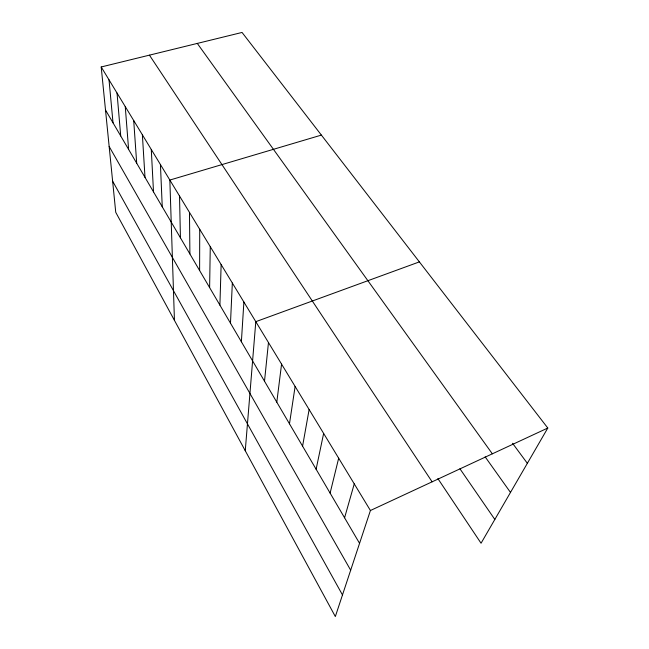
<?xml version="1.0" encoding="UTF-8"?>
<svg xmlns="http://www.w3.org/2000/svg" width="649" height="649" viewBox="0 0 649 649"><rect width="100%" height="100%" fill="white"/><g stroke="black" fill="none" stroke-linecap="round" stroke-linejoin="round"><path stroke-width="0.97" d="M199.616 270.536L199.722 229.275M209.619 287.596L210.268 246.661M219.906 305.135L221.139 264.565M230.484 323.186L232.334 283.021M241.379 341.763L243.886 302.045M245.257 450.731L255.795 321.669L419.384 261.888M264.508 381.214L268.467 342.542M276.798 402.177L281.569 364.121M289.478 423.813L295.117 386.439M302.58 446.155L309.127 409.527M316.112 469.243L323.64 433.435M330.106 493.11L338.673 458.202M344.578 517.797L354.257 483.878M547.797 428.032L370.425 510.512L335.33 616.55L115.741 212.304L101.203 66.969L242.045 32.45L547.797 428.032L481.055 543.229L437.888 478.605M321.385 135.097L169.843 180.057L174.443 320.363M512.54 443.267L527.353 463.321M197.296 43.418L492.348 453.821M485.152 456.847L510.487 492.429M459.93 468.765L494.83 519.46M149.44 55.149L432.12 481.826M101.203 66.969L370.425 510.512M105.503 110.005L359.562 543.351M109.154 146.471L350.671 570.195M112.626 181.152L342.477 594.946M109.016 79.843L113.023 122.823M117.031 93.05L120.722 135.957M125.257 106.606L128.607 149.416M133.702 120.511L136.704 163.215M142.374 134.797L145.003 177.372M151.282 149.473L153.513 191.893M160.433 164.554L162.25 206.796M179.522 195.998L180.43 237.81M189.476 212.401L189.897 253.946"/></g></svg>
